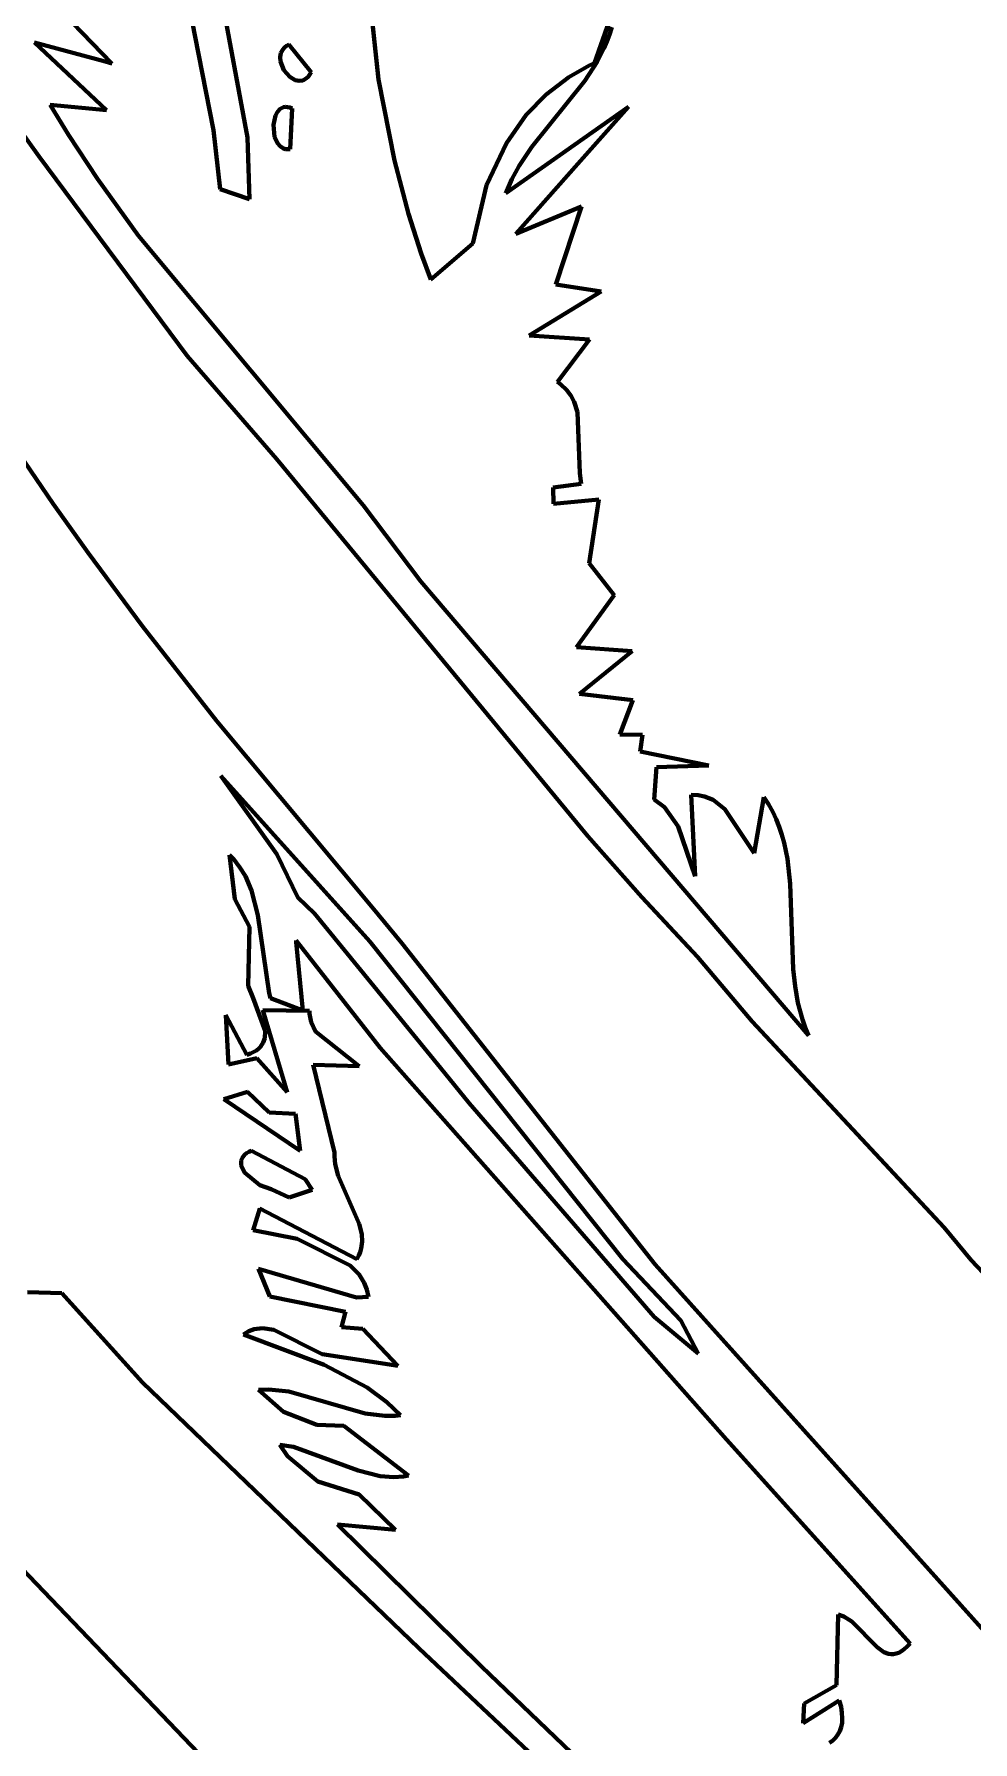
# Model space of a CAD drawing. Header units: millimetres. Extents: x 0 to 11, y 0 to 14.1.
# Drawn here: x 1.368 to 2.162, y 4.378 to 5.822 of the extents above; entities that cross this region are included whole.
import ezdxf

# ---------------------------------------------------------------- set-up
doc = ezdxf.new("R2010")
doc.units = ezdxf.units.MM
doc.layers.add('color#010101ff', color=7, linetype='CONTINUOUS', lineweight=100)
doc.layers.add('color#fefefeff', color=7, linetype='CONTINUOUS', lineweight=100)

msp = doc.modelspace()

# ---------------------------------------------------------------- linework, layer by layer
at = {"layer": 'color#010101ff'}
for p, q in [((1.3718, 5.7188), (0.898, 6.3738)), ((1.5039, 5.8211), (1.4459, 6.1145)), ((1.5053, 5.9664), (1.5483, 5.7346)), ((1.6592, 5.7834), (1.6418, 5.9458)), ((1.3733, 5.8595), (1.4335, 5.7971)), ((1.8598, 5.8477), (1.8421, 5.7974)), ((1.5197, 5.7406), (1.5039, 5.8211)), ((1.8525, 5.8157), (1.8547, 5.8217)), ((1.8547, 5.8217), (1.8566, 5.8279)), ((1.4279, 5.7986), (1.368, 5.8148)), ((1.368, 5.8148), (1.429, 5.7575)), ((1.5761, 5.8024), (1.5767, 5.806)), ((1.5767, 5.806), (1.5785, 5.8092)), ((1.5785, 5.8092), (1.5797, 5.8106)), ((1.5797, 5.8106), (1.5813, 5.8119)), ((1.5813, 5.8119), (1.5833, 5.813)), ((1.5833, 5.813), (1.6021, 5.7897)), ((1.8442, 5.7985), (1.85, 5.8098)), ((1.85, 5.8098), (1.8525, 5.8157)), ((1.4335, 5.7971), (1.4279, 5.7986)), ((1.5764, 5.7987), (1.5761, 5.8024)), ((1.5792, 5.7915), (1.5764, 5.7987)), ((1.5842, 5.7857), (1.5792, 5.7915)), ((1.8375, 5.7953), (1.8202, 5.7856)), ((1.8338, 5.7825), (1.8442, 5.7985)), ((1.8421, 5.7974), (1.8375, 5.7953)), ((1.5888, 5.783), (1.5842, 5.7857)), ((1.592, 5.7823), (1.5888, 5.783)), ((1.5952, 5.7828), (1.592, 5.7823)), ((1.5967, 5.7834), (1.5952, 5.7828)), ((1.5982, 5.7845), (1.5967, 5.7834)), ((1.5996, 5.7858), (1.5982, 5.7845)), ((1.6009, 5.7876), (1.5996, 5.7858)), ((1.6021, 5.7897), (1.6009, 5.7876)), ((1.6727, 5.7149), (1.6592, 5.7834)), ((1.7891, 5.7267), (1.8338, 5.7825)), ((1.8202, 5.7856), (1.801, 5.7708)), ((1.801, 5.7708), (1.7843, 5.7535)), ((1.429, 5.7575), (1.3813, 5.7622)), ((1.3813, 5.7622), (1.3968, 5.7368)), ((1.5703, 5.7453), (1.5721, 5.7531)), ((1.5721, 5.7531), (1.5738, 5.7563)), ((1.5738, 5.7563), (1.5761, 5.7586)), ((1.5761, 5.7586), (1.5789, 5.76)), ((1.5789, 5.76), (1.5805, 5.7603)), ((1.5805, 5.7603), (1.5823, 5.7602)), ((1.5823, 5.7602), (1.5841, 5.7598)), ((1.5841, 5.7598), (1.5862, 5.759)), ((1.5862, 5.759), (1.5844, 5.7246)), ((1.8708, 5.7605), (1.767, 5.6874)), ((1.7843, 5.7535), (1.7676, 5.7298)), ((1.828, 5.7123), (1.8708, 5.7605)), ((1.3968, 5.7368), (1.4213, 5.6995)), ((1.5253, 5.6908), (1.5197, 5.7406)), ((1.5483, 5.7346), (1.5501, 5.6822)), ((1.5713, 5.735), (1.5703, 5.7453)), ((1.5737, 5.7297), (1.5713, 5.735)), ((1.576, 5.727), (1.5737, 5.7297)), ((1.5789, 5.7252), (1.576, 5.727)), ((1.5806, 5.7247), (1.5789, 5.7252)), ((1.5825, 5.7245), (1.5806, 5.7247)), ((1.5844, 5.7246), (1.5825, 5.7245)), ((1.7676, 5.7298), (1.7506, 5.6942)), ((1.7783, 5.7106), (1.7891, 5.7267)), ((1.4974, 5.5497), (1.3718, 5.7188)), ((1.6846, 5.6698), (1.6727, 5.7149)), ((1.7721, 5.6993), (1.7783, 5.7106)), ((1.7753, 5.6531), (1.828, 5.7123)), ((1.4213, 5.6995), (1.456, 5.6514)), ((1.5501, 5.6822), (1.5253, 5.6908)), ((1.7506, 5.6942), (1.7389, 5.6448)), ((1.767, 5.6874), (1.7694, 5.6934)), ((1.7694, 5.6934), (1.7721, 5.6993)), ((1.8311, 5.6762), (1.7753, 5.6531)), ((1.8092, 5.6101), (1.8311, 5.6762)), ((1.6954, 5.6365), (1.6846, 5.6698)), ((1.456, 5.6514), (1.6463, 5.4234)), ((1.7035, 5.6145), (1.6954, 5.6365)), ((1.7389, 5.6448), (1.7035, 5.6145)), ((1.7866, 5.5669), (1.8476, 5.6041)), ((1.8476, 5.6041), (1.8092, 5.6101)), ((1.8377, 5.5635), (1.7866, 5.5669)), ((1.8106, 5.5278), (1.8377, 5.5635)), ((1.5728, 5.4628), (1.4974, 5.5497)), ((1.8134, 5.5257), (1.8106, 5.5278)), ((1.8182, 5.5212), (1.8134, 5.5257)), ((1.8219, 5.5163), (1.8182, 5.5212)), ((1.8248, 5.5109), (1.8219, 5.5163)), ((1.8276, 5.5023), (1.8248, 5.5109)), ((1.8295, 5.4507), (1.8276, 5.5023)), ((1.3552, 5.467), (1.3839, 5.4248)), ((1.8363, 5.1436), (1.5728, 5.4628)), ((1.8306, 5.4415), (1.8295, 5.4507)), ((1.8071, 5.4385), (1.8306, 5.4415)), ((1.8074, 5.4246), (1.8071, 5.4385)), ((1.3839, 5.4248), (1.4135, 5.3831)), ((1.6463, 5.4234), (1.6951, 5.359)), ((1.8457, 5.4282), (1.8074, 5.4246)), ((1.8375, 5.3744), (1.8457, 5.4282)), ((1.4135, 5.3831), (1.4592, 5.3214)), ((1.8586, 5.3475), (1.8375, 5.3744)), ((1.6951, 5.359), (2.0231, 4.9751)), ((1.8267, 5.3035), (1.8586, 5.3475)), ((1.4592, 5.3214), (1.5224, 5.2408)), ((1.874, 5.3001), (1.8267, 5.3035)), ((1.8294, 5.2639), (1.874, 5.3001)), ((1.8744, 5.2585), (1.8294, 5.2639)), ((1.8635, 5.2297), (1.8744, 5.2585)), ((1.5224, 5.2408), (1.6537, 5.0839)), ((1.8826, 5.2293), (1.8635, 5.2297)), ((1.8807, 5.2151), (1.8826, 5.2293)), ((1.9387, 5.2034), (1.8807, 5.2151)), ((1.8925, 5.1747), (1.8946, 5.2021)), ((1.8946, 5.2021), (1.9387, 5.2034)), ((1.5259, 5.1945), (1.5731, 5.1283)), ((1.6518, 5.0545), (1.5259, 5.1945)), ((1.9011, 5.1682), (1.8925, 5.1747)), ((1.9297, 5.1782), (1.9238, 5.1785)), ((1.9238, 5.1785), (1.9272, 5.1099)), ((1.9351, 5.1771), (1.9297, 5.1782)), ((1.9423, 5.1742), (1.9351, 5.1771)), ((1.9523, 5.1665), (1.9423, 5.1742)), ((1.9854, 5.1767), (1.977, 5.1291)), ((1.9893, 5.1706), (1.9854, 5.1767)), ((1.9928, 5.1643), (1.9893, 5.1706)), ((1.9129, 5.1518), (1.9011, 5.1682)), ((1.977, 5.1291), (1.9523, 5.1665)), ((1.9958, 5.1579), (1.9928, 5.1643)), ((1.9984, 5.1514), (1.9958, 5.1579)), ((1.8821, 5.092), (1.8363, 5.1436)), ((1.9272, 5.1099), (1.9129, 5.1518)), ((2.0006, 5.1448), (1.9984, 5.1514)), ((2.0024, 5.1381), (2.0006, 5.1448)), ((1.5332, 5.1277), (1.5376, 5.0904)), ((1.5364, 5.1243), (1.5332, 5.1277)), ((1.5731, 5.1283), (1.591, 5.0918)), ((2.0052, 5.1244), (2.0024, 5.1381)), ((1.542, 5.1172), (1.5364, 5.1243)), ((1.5466, 5.1097), (1.542, 5.1172)), ((2.0075, 5.1033), (2.0052, 5.1244)), ((1.5518, 5.0978), (1.5466, 5.1097)), ((2.0102, 5.031), (2.0075, 5.1033)), ((1.5376, 5.0904), (1.5501, 5.067)), ((1.5572, 5.0768), (1.5518, 5.0978)), ((1.591, 5.0918), (1.6051, 5.0783)), ((1.6537, 5.0839), (1.679, 5.053)), ((1.9292, 5.0415), (1.8821, 5.092)), ((1.5667, 5.0109), (1.5572, 5.0768)), ((1.6051, 5.0783), (1.7118, 4.9477)), ((1.5501, 5.067), (1.549, 5.017)), ((1.6605, 4.9645), (1.5894, 5.0555)), ((1.5894, 5.0555), (1.5896, 5.0539)), ((1.5896, 5.0539), (1.5953, 4.9963)), ((1.866, 4.786), (1.6518, 5.0545)), ((1.679, 5.053), (1.8933, 4.7815)), ((1.9753, 4.9868), (1.9292, 5.0415)), ((2.0117, 5.0167), (2.0102, 5.031)), ((1.549, 5.017), (1.5532, 5.0067)), ((2.0142, 5.0026), (2.0117, 5.0167)), ((1.5532, 5.0067), (1.5632, 4.9791)), ((1.5679, 5.0067), (1.5667, 5.0109)), ((1.5953, 4.9963), (1.5679, 5.0067)), ((2.0159, 4.9956), (2.0142, 5.0026)), ((1.5479, 4.9587), (1.5301, 4.9921)), ((1.5301, 4.9921), (1.5322, 4.9506)), ((1.582, 4.9271), (1.5613, 4.9965)), ((1.5613, 4.9965), (1.6008, 4.996)), ((1.6008, 4.996), (1.6009, 4.9935)), ((1.6009, 4.9935), (1.6022, 4.9864)), ((1.6022, 4.9864), (1.6059, 4.9783)), ((2.1379, 4.8126), (1.9753, 4.9868)), ((2.0179, 4.9887), (2.0159, 4.9956)), ((2.0203, 4.9818), (2.0179, 4.9887)), ((1.5617, 4.969), (1.5594, 4.9655)), ((1.563, 4.9728), (1.5617, 4.969)), ((1.5632, 4.9791), (1.563, 4.9728)), ((1.6059, 4.9783), (1.6429, 4.949)), ((2.0231, 4.9751), (2.0203, 4.9818)), ((1.5322, 4.9506), (1.5562, 4.956)), ((1.551, 4.9598), (1.5479, 4.9587)), ((1.5536, 4.9611), (1.551, 4.9598)), ((1.5559, 4.9624), (1.5536, 4.9611)), ((1.5578, 4.9639), (1.5559, 4.9624)), ((1.5562, 4.956), (1.582, 4.9271)), ((1.5594, 4.9655), (1.5578, 4.9639)), ((1.9537, 4.6334), (1.6605, 4.9645)), ((1.6429, 4.949), (1.604, 4.9501)), ((1.604, 4.9501), (1.6221, 4.876)), ((1.7118, 4.9477), (1.7359, 4.9179)), ((1.5483, 4.9275), (1.5283, 4.9212)), ((1.5666, 4.91), (1.5483, 4.9275)), ((1.5283, 4.9212), (1.593, 4.8774)), ((1.7359, 4.9179), (1.8926, 4.737)), ((1.589, 4.9087), (1.5666, 4.91)), ((1.593, 4.8774), (1.589, 4.9087)), ((1.544, 4.872), (1.5429, 4.8694)), ((1.5429, 4.8694), (1.543, 4.8651)), ((1.5461, 4.8745), (1.544, 4.872)), ((1.5476, 4.8756), (1.5461, 4.8745)), ((1.5495, 4.8766), (1.5476, 4.8756)), ((1.5516, 4.8776), (1.5495, 4.8766)), ((1.5972, 4.8535), (1.5516, 4.8776)), ((1.6221, 4.876), (1.622, 4.8727)), ((1.622, 4.8727), (1.6225, 4.8661)), ((1.543, 4.8651), (1.5459, 4.8593)), ((1.5459, 4.8593), (1.5588, 4.8484)), ((1.603, 4.8444), (1.5972, 4.8535)), ((1.6225, 4.8661), (1.625, 4.8564)), ((1.625, 4.8564), (1.6428, 4.8159)), ((1.5588, 4.8484), (1.5683, 4.8452)), ((1.5683, 4.8452), (1.5835, 4.8379)), ((1.5835, 4.8379), (1.603, 4.8444)), ((1.5587, 4.8287), (1.5531, 4.8103)), ((1.6409, 4.786), (1.5587, 4.8287)), ((1.5531, 4.8103), (1.5904, 4.8032)), ((1.6428, 4.8159), (1.645, 4.8069)), ((2.1607, 4.785), (2.1379, 4.8126)), ((1.5904, 4.8032), (1.6351, 4.7804)), ((1.6446, 4.7949), (1.6437, 4.7919)), ((1.6454, 4.8009), (1.6446, 4.7949)), ((1.645, 4.8069), (1.6454, 4.8009)), ((1.6351, 4.7804), (1.6428, 4.7728)), ((1.6425, 4.789), (1.6409, 4.786)), ((1.6437, 4.7919), (1.6425, 4.789)), ((1.9151, 4.7339), (1.866, 4.786)), ((1.8933, 4.7815), (2.1719, 4.471)), ((2.2883, 4.6501), (2.1607, 4.785)), ((1.6405, 4.7536), (1.5577, 4.7777)), ((1.5577, 4.7777), (1.5672, 4.7542)), ((1.6428, 4.7728), (1.6472, 4.7658)), ((1.3911, 4.7571), (1.3622, 4.758)), ((1.4595, 4.6816), (1.3911, 4.7571)), ((1.5672, 4.7542), (1.6314, 4.7414)), ((1.6507, 4.7539), (1.6405, 4.7536)), ((1.6472, 4.7658), (1.6493, 4.7602)), ((1.6493, 4.7602), (1.6507, 4.7539)), ((1.6314, 4.7414), (1.628, 4.7285)), ((1.8926, 4.737), (1.9297, 4.7061)), ((1.5495, 4.7249), (1.545, 4.7221)), ((1.5541, 4.7266), (1.5495, 4.7249)), ((1.5611, 4.7275), (1.5541, 4.7266)), ((1.5706, 4.726), (1.5611, 4.7275)), ((1.6116, 4.7055), (1.5706, 4.726)), ((1.628, 4.7285), (1.6459, 4.727)), ((1.6459, 4.727), (1.6756, 4.6957)), ((1.9297, 4.7061), (1.9151, 4.7339)), ((1.545, 4.7221), (1.6132, 4.6966)), ((1.1818, 4.7074), (1.5782, 4.2937)), ((1.6721, 4.6962), (1.6116, 4.7055)), ((1.6132, 4.6966), (1.6497, 4.6773)), ((1.6756, 4.6957), (1.6721, 4.6962)), ((1.6932, 4.4569), (1.4595, 4.6816)), ((1.5664, 4.6758), (1.5578, 4.6755)), ((1.5578, 4.6755), (1.5789, 4.6569)), ((1.5832, 4.6739), (1.5664, 4.6758)), ((1.6478, 4.6553), (1.5832, 4.6739)), ((1.6497, 4.6773), (1.6663, 4.6649)), ((1.6663, 4.6649), (1.6777, 4.6539)), ((1.5789, 4.6569), (1.607, 4.6457)), ((1.6646, 4.6533), (1.6478, 4.6553)), ((1.6733, 4.6535), (1.6646, 4.6533)), ((1.6777, 4.6539), (1.6733, 4.6535)), ((1.607, 4.6457), (1.6298, 4.645)), ((1.6298, 4.645), (1.6846, 4.6028)), ((1.5873, 4.6272), (1.5756, 4.6288)), ((1.5756, 4.6288), (1.5821, 4.6194)), ((1.6419, 4.6071), (1.5873, 4.6272)), ((2.109, 4.4609), (1.9537, 4.6334)), ((1.5821, 4.6194), (1.6079, 4.5978)), ((1.6606, 4.6023), (1.6419, 4.6071)), ((1.6079, 4.5978), (1.6429, 4.5868)), ((1.6723, 4.6015), (1.6606, 4.6023)), ((1.6805, 4.6021), (1.6723, 4.6015)), ((1.6846, 4.6028), (1.6805, 4.6021)), ((1.6429, 4.5868), (1.6737, 4.557)), ((1.6737, 4.557), (1.6246, 4.5615)), ((1.6246, 4.5615), (1.7463, 4.4413)), ((2.0469, 4.4255), (2.0483, 4.4854)), ((2.0483, 4.4854), (2.0531, 4.4837)), ((2.0531, 4.4837), (2.0597, 4.4794)), ((2.0597, 4.4794), (2.0811, 4.4577)), ((2.0233, 4.1465), (1.6932, 4.4569)), ((2.0811, 4.4577), (2.0869, 4.4536)), ((2.0869, 4.4536), (2.0909, 4.4521)), ((2.0909, 4.4521), (2.0929, 4.4518)), ((2.0929, 4.4518), (2.095, 4.4519)), ((2.095, 4.4519), (2.0972, 4.4523)), ((2.0972, 4.4523), (2.0994, 4.4531)), ((2.0994, 4.4531), (2.1017, 4.4543)), ((2.1017, 4.4543), (2.104, 4.456)), ((2.104, 4.456), (2.1065, 4.4582)), ((2.1065, 4.4582), (2.109, 4.4609)), ((1.7463, 4.4413), (1.9284, 4.2673)), ((2.0193, 4.41), (2.0469, 4.4255)), ((2.0491, 4.4126), (2.0186, 4.3936)), ((2.0186, 4.3936), (2.0193, 4.41)), ((2.0506, 4.4072), (2.0491, 4.4126)), ((2.0514, 4.4022), (2.0506, 4.4072)), ((2.0507, 4.3901), (2.0515, 4.3937)), ((2.0517, 4.3978), (2.0514, 4.4022)), ((2.0515, 4.3937), (2.0517, 4.3978)), ((2.0409, 4.3768), (2.0436, 4.3789)), ((2.0436, 4.3789), (2.0459, 4.3812)), ((2.0459, 4.3812), (2.0479, 4.3838)), ((2.0479, 4.3838), (2.0496, 4.3868)), ((2.0496, 4.3868), (2.0507, 4.3901))]:
    msp.add_line(p, q, dxfattribs=at)
at = {"layer": 'color#fefefeff'}
for p, q in [((0.898, 6.3738), (1.3718, 5.7188)), ((1.4459, 6.1145), (1.5039, 5.8211)), ((1.5483, 5.7346), (1.5053, 5.9664)), ((1.6418, 5.9458), (1.6592, 5.7834)), ((1.4335, 5.7971), (1.3733, 5.8595)), ((1.8421, 5.7974), (1.8598, 5.8477)), ((1.5039, 5.8211), (1.5197, 5.7406)), ((1.8547, 5.8217), (1.8525, 5.8157)), ((1.8566, 5.8279), (1.8547, 5.8217)), ((1.429, 5.7575), (1.368, 5.8148)), ((1.368, 5.8148), (1.4279, 5.7986)), ((1.5767, 5.806), (1.5761, 5.8024)), ((1.5785, 5.8092), (1.5767, 5.806)), ((1.5797, 5.8106), (1.5785, 5.8092)), ((1.5813, 5.8119), (1.5797, 5.8106)), ((1.5833, 5.813), (1.5813, 5.8119)), ((1.6021, 5.7897), (1.5833, 5.813)), ((1.85, 5.8098), (1.8442, 5.7985)), ((1.8525, 5.8157), (1.85, 5.8098)), ((1.4279, 5.7986), (1.4335, 5.7971)), ((1.5761, 5.8024), (1.5764, 5.7987)), ((1.5764, 5.7987), (1.5792, 5.7915)), ((1.5792, 5.7915), (1.5842, 5.7857)), ((1.8202, 5.7856), (1.8375, 5.7953)), ((1.8442, 5.7985), (1.8338, 5.7825)), ((1.8375, 5.7953), (1.8421, 5.7974)), ((1.5842, 5.7857), (1.5888, 5.783)), ((1.5888, 5.783), (1.592, 5.7823)), ((1.592, 5.7823), (1.5952, 5.7828)), ((1.5952, 5.7828), (1.5967, 5.7834)), ((1.5967, 5.7834), (1.5982, 5.7845)), ((1.5982, 5.7845), (1.5996, 5.7858)), ((1.5996, 5.7858), (1.6009, 5.7876)), ((1.6009, 5.7876), (1.6021, 5.7897)), ((1.6592, 5.7834), (1.6727, 5.7149)), ((1.8338, 5.7825), (1.7891, 5.7267)), ((1.801, 5.7708), (1.8202, 5.7856)), ((1.7843, 5.7535), (1.801, 5.7708)), ((1.3968, 5.7368), (1.3813, 5.7622)), ((1.3813, 5.7622), (1.429, 5.7575)), ((1.5721, 5.7531), (1.5703, 5.7453)), ((1.5738, 5.7563), (1.5721, 5.7531)), ((1.5761, 5.7586), (1.5738, 5.7563)), ((1.5789, 5.76), (1.5761, 5.7586)), ((1.5805, 5.7603), (1.5789, 5.76)), ((1.5823, 5.7602), (1.5805, 5.7603)), ((1.5841, 5.7598), (1.5823, 5.7602)), ((1.5862, 5.759), (1.5841, 5.7598)), ((1.5844, 5.7246), (1.5862, 5.759)), ((1.767, 5.6874), (1.8708, 5.7605)), ((1.7676, 5.7298), (1.7843, 5.7535)), ((1.8708, 5.7605), (1.828, 5.7123)), ((1.4213, 5.6995), (1.3968, 5.7368)), ((1.5197, 5.7406), (1.5253, 5.6908)), ((1.5501, 5.6822), (1.5483, 5.7346)), ((1.5703, 5.7453), (1.5713, 5.735)), ((1.5713, 5.735), (1.5737, 5.7297)), ((1.5737, 5.7297), (1.576, 5.727)), ((1.576, 5.727), (1.5789, 5.7252)), ((1.5789, 5.7252), (1.5806, 5.7247)), ((1.5806, 5.7247), (1.5825, 5.7245)), ((1.5825, 5.7245), (1.5844, 5.7246)), ((1.7506, 5.6942), (1.7676, 5.7298)), ((1.7891, 5.7267), (1.7783, 5.7106)), ((1.3718, 5.7188), (1.4974, 5.5497)), ((1.6727, 5.7149), (1.6846, 5.6698)), ((1.7783, 5.7106), (1.7721, 5.6993)), ((1.828, 5.7123), (1.7753, 5.6531)), ((1.456, 5.6514), (1.4213, 5.6995)), ((1.5253, 5.6908), (1.5501, 5.6822)), ((1.7389, 5.6448), (1.7506, 5.6942)), ((1.7694, 5.6934), (1.767, 5.6874)), ((1.7721, 5.6993), (1.7694, 5.6934)), ((1.7753, 5.6531), (1.8311, 5.6762)), ((1.8311, 5.6762), (1.8092, 5.6101)), ((1.6846, 5.6698), (1.6954, 5.6365)), ((1.6463, 5.4234), (1.456, 5.6514)), ((1.6954, 5.6365), (1.7035, 5.6145)), ((1.7035, 5.6145), (1.7389, 5.6448)), ((1.8476, 5.6041), (1.7866, 5.5669)), ((1.8092, 5.6101), (1.8476, 5.6041)), ((1.7866, 5.5669), (1.8377, 5.5635)), ((1.8377, 5.5635), (1.8106, 5.5278)), ((1.4974, 5.5497), (1.5728, 5.4628)), ((1.8106, 5.5278), (1.8134, 5.5257)), ((1.8134, 5.5257), (1.8182, 5.5212)), ((1.8182, 5.5212), (1.8219, 5.5163)), ((1.8219, 5.5163), (1.8248, 5.5109)), ((1.8248, 5.5109), (1.8276, 5.5023)), ((1.8276, 5.5023), (1.8295, 5.4507)), ((1.3839, 5.4248), (1.3552, 5.467)), ((1.5728, 5.4628), (1.8363, 5.1436)), ((1.8295, 5.4507), (1.8306, 5.4415)), ((1.8306, 5.4415), (1.8071, 5.4385)), ((1.8071, 5.4385), (1.8074, 5.4246)), ((1.4135, 5.3831), (1.3839, 5.4248)), ((1.6951, 5.359), (1.6463, 5.4234)), ((1.8074, 5.4246), (1.8457, 5.4282)), ((1.8457, 5.4282), (1.8375, 5.3744)), ((1.4592, 5.3214), (1.4135, 5.3831)), ((1.8375, 5.3744), (1.8586, 5.3475)), ((2.0231, 4.9751), (1.6951, 5.359)), ((1.8586, 5.3475), (1.8267, 5.3035)), ((1.5224, 5.2408), (1.4592, 5.3214)), ((1.8267, 5.3035), (1.874, 5.3001)), ((1.874, 5.3001), (1.8294, 5.2639)), ((1.8294, 5.2639), (1.8744, 5.2585)), ((1.8744, 5.2585), (1.8635, 5.2297)), ((1.6537, 5.0839), (1.5224, 5.2408)), ((1.8635, 5.2297), (1.8826, 5.2293)), ((1.8826, 5.2293), (1.8807, 5.2151)), ((1.8807, 5.2151), (1.9387, 5.2034)), ((1.8946, 5.2021), (1.8925, 5.1747)), ((1.9387, 5.2034), (1.8946, 5.2021)), ((1.5259, 5.1945), (1.6518, 5.0545)), ((1.5731, 5.1283), (1.5259, 5.1945)), ((1.8925, 5.1747), (1.9011, 5.1682)), ((1.9272, 5.1099), (1.9238, 5.1785)), ((1.9238, 5.1785), (1.9297, 5.1782)), ((1.9297, 5.1782), (1.9351, 5.1771)), ((1.9351, 5.1771), (1.9423, 5.1742)), ((1.9423, 5.1742), (1.9523, 5.1665)), ((1.977, 5.1291), (1.9854, 5.1767)), ((1.9854, 5.1767), (1.9893, 5.1706)), ((1.9893, 5.1706), (1.9928, 5.1643)), ((1.9011, 5.1682), (1.9129, 5.1518)), ((1.9523, 5.1665), (1.977, 5.1291)), ((1.9928, 5.1643), (1.9958, 5.1579)), ((1.9958, 5.1579), (1.9984, 5.1514)), ((1.8363, 5.1436), (1.8821, 5.092)), ((1.9129, 5.1518), (1.9272, 5.1099)), ((1.9984, 5.1514), (2.0006, 5.1448)), ((2.0006, 5.1448), (2.0024, 5.1381)), ((1.5332, 5.1277), (1.5364, 5.1243)), ((1.5376, 5.0904), (1.5332, 5.1277)), ((1.591, 5.0918), (1.5731, 5.1283)), ((2.0024, 5.1381), (2.0052, 5.1244)), ((1.5364, 5.1243), (1.542, 5.1172)), ((1.542, 5.1172), (1.5466, 5.1097)), ((2.0052, 5.1244), (2.0075, 5.1033)), ((1.5466, 5.1097), (1.5518, 5.0978)), ((2.0075, 5.1033), (2.0102, 5.031)), ((1.5501, 5.067), (1.5376, 5.0904)), ((1.5518, 5.0978), (1.5572, 5.0768)), ((1.6051, 5.0783), (1.591, 5.0918)), ((1.679, 5.053), (1.6537, 5.0839)), ((1.8821, 5.092), (1.9292, 5.0415)), ((1.5572, 5.0768), (1.5667, 5.0109)), ((1.7118, 4.9477), (1.6051, 5.0783)), ((1.549, 5.017), (1.5501, 5.067)), ((1.5896, 5.0539), (1.5894, 5.0555)), ((1.5894, 5.0555), (1.6605, 4.9645)), ((1.5953, 4.9963), (1.5896, 5.0539)), ((1.6518, 5.0545), (1.866, 4.786)), ((1.8933, 4.7815), (1.679, 5.053)), ((1.9292, 5.0415), (1.9753, 4.9868)), ((2.0102, 5.031), (2.0117, 5.0167)), ((1.5532, 5.0067), (1.549, 5.017)), ((2.0117, 5.0167), (2.0142, 5.0026)), ((1.5632, 4.9791), (1.5532, 5.0067)), ((1.5667, 5.0109), (1.5679, 5.0067)), ((1.5679, 5.0067), (1.5953, 4.9963)), ((2.0142, 5.0026), (2.0159, 4.9956)), ((1.5322, 4.9506), (1.5301, 4.9921)), ((1.5301, 4.9921), (1.5479, 4.9587)), ((1.6008, 4.996), (1.5613, 4.9965)), ((1.5613, 4.9965), (1.582, 4.9271)), ((1.6009, 4.9935), (1.6008, 4.996)), ((1.6022, 4.9864), (1.6009, 4.9935)), ((1.6059, 4.9783), (1.6022, 4.9864)), ((1.9753, 4.9868), (2.1379, 4.8126)), ((2.0159, 4.9956), (2.0179, 4.9887)), ((2.0179, 4.9887), (2.0203, 4.9818)), ((1.5594, 4.9655), (1.5617, 4.969)), ((1.5617, 4.969), (1.563, 4.9728)), ((1.563, 4.9728), (1.5632, 4.9791)), ((1.6429, 4.949), (1.6059, 4.9783)), ((2.0203, 4.9818), (2.0231, 4.9751)), ((1.5562, 4.956), (1.5322, 4.9506)), ((1.5479, 4.9587), (1.551, 4.9598)), ((1.551, 4.9598), (1.5536, 4.9611)), ((1.5536, 4.9611), (1.5559, 4.9624)), ((1.5559, 4.9624), (1.5578, 4.9639)), ((1.582, 4.9271), (1.5562, 4.956)), ((1.5578, 4.9639), (1.5594, 4.9655)), ((1.6605, 4.9645), (1.9537, 4.6334)), ((1.6221, 4.876), (1.604, 4.9501)), ((1.604, 4.9501), (1.6429, 4.949)), ((1.7359, 4.9179), (1.7118, 4.9477)), ((1.5283, 4.9212), (1.5483, 4.9275)), ((1.5483, 4.9275), (1.5666, 4.91)), ((1.593, 4.8774), (1.5283, 4.9212)), ((1.8926, 4.737), (1.7359, 4.9179)), ((1.5666, 4.91), (1.589, 4.9087)), ((1.589, 4.9087), (1.593, 4.8774)), ((1.5429, 4.8694), (1.544, 4.872)), ((1.543, 4.8651), (1.5429, 4.8694)), ((1.544, 4.872), (1.5461, 4.8745)), ((1.5461, 4.8745), (1.5476, 4.8756)), ((1.5476, 4.8756), (1.5495, 4.8766)), ((1.5495, 4.8766), (1.5516, 4.8776)), ((1.5516, 4.8776), (1.5972, 4.8535)), ((1.622, 4.8727), (1.6221, 4.876)), ((1.6225, 4.8661), (1.622, 4.8727)), ((1.5459, 4.8593), (1.543, 4.8651)), ((1.5588, 4.8484), (1.5459, 4.8593)), ((1.5972, 4.8535), (1.603, 4.8444)), ((1.625, 4.8564), (1.6225, 4.8661)), ((1.6428, 4.8159), (1.625, 4.8564)), ((1.5683, 4.8452), (1.5588, 4.8484)), ((1.5835, 4.8379), (1.5683, 4.8452)), ((1.603, 4.8444), (1.5835, 4.8379)), ((1.5531, 4.8103), (1.5587, 4.8287)), ((1.5587, 4.8287), (1.6409, 4.786)), ((1.5904, 4.8032), (1.5531, 4.8103)), ((1.645, 4.8069), (1.6428, 4.8159)), ((2.1379, 4.8126), (2.1607, 4.785)), ((1.6351, 4.7804), (1.5904, 4.8032)), ((1.6437, 4.7919), (1.6446, 4.7949)), ((1.6446, 4.7949), (1.6454, 4.8009)), ((1.6454, 4.8009), (1.645, 4.8069)), ((1.6428, 4.7728), (1.6351, 4.7804)), ((1.6409, 4.786), (1.6425, 4.789)), ((1.6425, 4.789), (1.6437, 4.7919)), ((1.866, 4.786), (1.9151, 4.7339)), ((2.1719, 4.471), (1.8933, 4.7815)), ((2.1607, 4.785), (2.2883, 4.6501)), ((1.5672, 4.7542), (1.5577, 4.7777)), ((1.5577, 4.7777), (1.6405, 4.7536)), ((1.6472, 4.7658), (1.6428, 4.7728)), ((1.3622, 4.758), (1.3911, 4.7571)), ((1.3911, 4.7571), (1.4595, 4.6816)), ((1.6314, 4.7414), (1.5672, 4.7542)), ((1.6405, 4.7536), (1.6507, 4.7539)), ((1.6493, 4.7602), (1.6472, 4.7658)), ((1.6507, 4.7539), (1.6493, 4.7602)), ((1.628, 4.7285), (1.6314, 4.7414)), ((1.9297, 4.7061), (1.8926, 4.737)), ((1.545, 4.7221), (1.5495, 4.7249)), ((1.5495, 4.7249), (1.5541, 4.7266)), ((1.5541, 4.7266), (1.5611, 4.7275)), ((1.5611, 4.7275), (1.5706, 4.726)), ((1.5706, 4.726), (1.6116, 4.7055)), ((1.6459, 4.727), (1.628, 4.7285)), ((1.6756, 4.6957), (1.6459, 4.727)), ((1.9151, 4.7339), (1.9297, 4.7061)), ((1.6132, 4.6966), (1.545, 4.7221)), ((1.5782, 4.2937), (1.1818, 4.7074)), ((1.6116, 4.7055), (1.6721, 4.6962)), ((1.6497, 4.6773), (1.6132, 4.6966)), ((1.6721, 4.6962), (1.6756, 4.6957)), ((1.4595, 4.6816), (1.6932, 4.4569)), ((1.5578, 4.6755), (1.5664, 4.6758)), ((1.5789, 4.6569), (1.5578, 4.6755)), ((1.5664, 4.6758), (1.5832, 4.6739)), ((1.5832, 4.6739), (1.6478, 4.6553)), ((1.6663, 4.6649), (1.6497, 4.6773)), ((1.6777, 4.6539), (1.6663, 4.6649)), ((1.607, 4.6457), (1.5789, 4.6569)), ((1.6478, 4.6553), (1.6646, 4.6533)), ((1.6646, 4.6533), (1.6733, 4.6535)), ((1.6733, 4.6535), (1.6777, 4.6539)), ((1.6298, 4.645), (1.607, 4.6457)), ((1.6846, 4.6028), (1.6298, 4.645)), ((1.5821, 4.6194), (1.5756, 4.6288)), ((1.5756, 4.6288), (1.5873, 4.6272)), ((1.5873, 4.6272), (1.6419, 4.6071)), ((1.9537, 4.6334), (2.109, 4.4609)), ((1.6079, 4.5978), (1.5821, 4.6194)), ((1.6419, 4.6071), (1.6606, 4.6023)), ((1.6429, 4.5868), (1.6079, 4.5978)), ((1.6606, 4.6023), (1.6723, 4.6015)), ((1.6723, 4.6015), (1.6805, 4.6021)), ((1.6805, 4.6021), (1.6846, 4.6028)), ((1.6737, 4.557), (1.6429, 4.5868)), ((1.7463, 4.4413), (1.6246, 4.5615)), ((1.6246, 4.5615), (1.6737, 4.557)), ((2.0483, 4.4854), (2.0469, 4.4255)), ((2.0531, 4.4837), (2.0483, 4.4854)), ((2.0597, 4.4794), (2.0531, 4.4837)), ((2.0811, 4.4577), (2.0597, 4.4794)), ((1.6932, 4.4569), (2.0233, 4.1465)), ((2.0869, 4.4536), (2.0811, 4.4577)), ((2.0909, 4.4521), (2.0869, 4.4536)), ((2.0929, 4.4518), (2.0909, 4.4521)), ((2.095, 4.4519), (2.0929, 4.4518)), ((2.0972, 4.4523), (2.095, 4.4519)), ((2.0994, 4.4531), (2.0972, 4.4523)), ((2.1017, 4.4543), (2.0994, 4.4531)), ((2.104, 4.456), (2.1017, 4.4543)), ((2.1065, 4.4582), (2.104, 4.456)), ((2.109, 4.4609), (2.1065, 4.4582)), ((1.9284, 4.2673), (1.7463, 4.4413)), ((2.0469, 4.4255), (2.0193, 4.41)), ((2.0186, 4.3936), (2.0491, 4.4126)), ((2.0193, 4.41), (2.0186, 4.3936)), ((2.0491, 4.4126), (2.0506, 4.4072)), ((2.0506, 4.4072), (2.0514, 4.4022)), ((2.0515, 4.3937), (2.0507, 4.3901)), ((2.0514, 4.4022), (2.0517, 4.3978)), ((2.0517, 4.3978), (2.0515, 4.3937)), ((2.0436, 4.3789), (2.0409, 4.3768)), ((2.0459, 4.3812), (2.0436, 4.3789)), ((2.0479, 4.3838), (2.0459, 4.3812)), ((2.0496, 4.3868), (2.0479, 4.3838)), ((2.0507, 4.3901), (2.0496, 4.3868))]:
    msp.add_line(p, q, dxfattribs=at)

doc.saveas('drawing.dxf')
